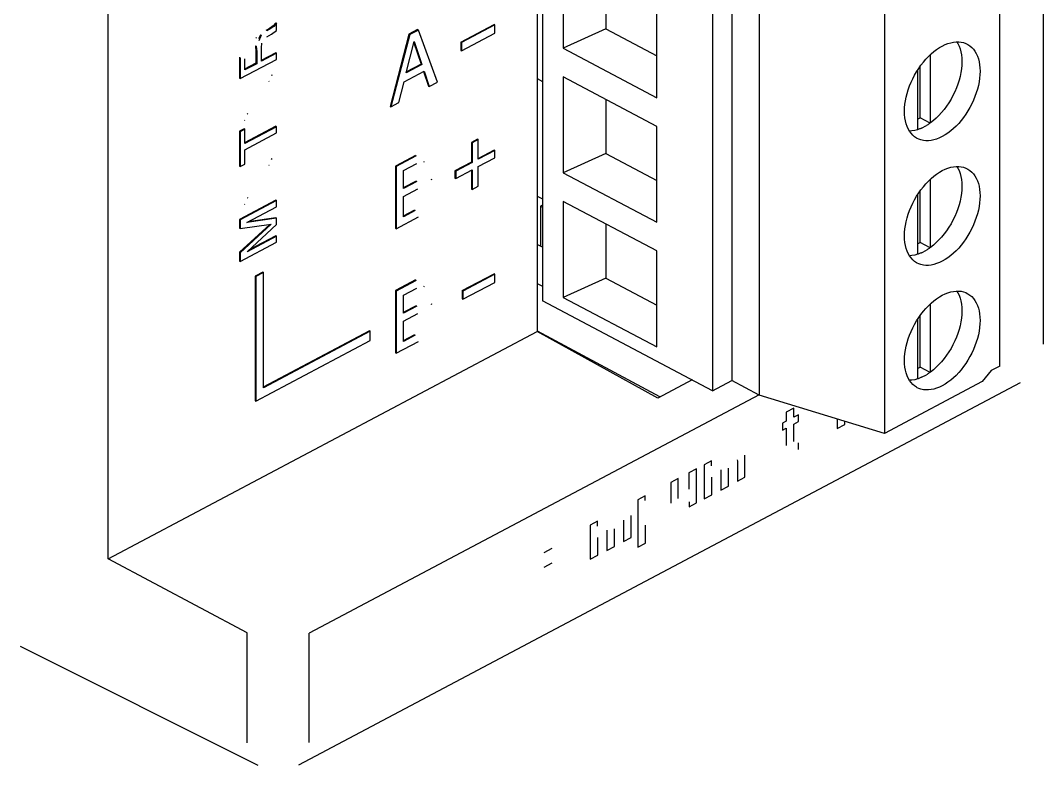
# Model space of a CAD drawing. Extents: x 0 to 31.6, y 0 to 20.4.
# Drawn here: x 28.805 to 31.588, y 3.584 to 5.613 of the extents above; entities that cross this region are included whole.
import ezdxf

# ---------------------------------------------------------------- set-up
doc = ezdxf.new("R2010")
doc.units = 0
doc.layers.get('0').update_dxf_attribs({"color": 1, "linetype": 'CONTINUOUS'})

msp = doc.modelspace()

# ---------------------------------------------------------------- linework, layer by layer
at = {"color": 7, "linetype": 'CONTINUOUS'}
for p, q in [((31.5885, 4.7319), (31.5885, 13.4838)), ((31.47, 4.6719), (31.47, 7.3857)), ((30.7403, 7.3462), (30.7403, 4.6325)), ((30.6879, 7.3185), (30.6879, 4.6048)), ((30.8147, 7.3068), (30.8147, 4.593)), ((31.156, 7.2023), (31.156, 4.4886)), ((30.2112, 7.1144), (30.2112, 4.7656)), ((30.2255, 7.1219), (30.2255, 4.8498)), ((29.0436, 4.1468), (29.0436, 6.3668)), ((30.282, 5.7985), (30.282, 5.5373)), ((30.398, 5.737), (30.398, 5.5894)), ((30.5366, 5.4024), (30.5366, 5.6636)), ((29.4925, 5.5976), (29.4826, 5.591)), ((29.4946, 5.5965), (29.4847, 5.5899)), ((29.4999, 5.606), (29.4925, 5.5976)), ((29.4925, 5.5976), (29.4946, 5.5965)), ((29.502, 5.6049), (29.4946, 5.5965)), ((29.4999, 5.606), (29.502, 5.6049)), ((29.502, 5.5854), (29.502, 5.6049)), ((30.0031, 5.5537), (30.0934, 5.6015)), ((30.0955, 5.6004), (30.0053, 5.5526)), ((30.0955, 5.6004), (30.0934, 5.6015)), ((30.0955, 5.5778), (30.0955, 5.6004)), ((29.458, 5.5738), (29.4529, 5.5622)), ((29.4601, 5.5727), (29.4533, 5.5573)), ((29.458, 5.5738), (29.4601, 5.5727)), ((29.4826, 5.591), (29.473, 5.5855)), ((29.4847, 5.5899), (29.4752, 5.5844)), ((29.4758, 5.5679), (29.488, 5.5753)), ((29.4826, 5.591), (29.4847, 5.5899)), ((29.488, 5.5753), (29.502, 5.5854)), ((29.8621, 5.5752), (29.8105, 5.3783)), ((29.8642, 5.5741), (29.8126, 5.3771)), ((29.8856, 5.5877), (29.8621, 5.5752)), ((29.8621, 5.5752), (29.8642, 5.5741)), ((29.8878, 5.5866), (29.8642, 5.5741)), ((29.8856, 5.5877), (29.8878, 5.5866)), ((29.9394, 5.4443), (29.8878, 5.5866)), ((30.0053, 5.53), (30.0955, 5.5778)), ((30.398, 5.5894), (30.282, 5.5373)), ((30.398, 5.5894), (30.5366, 5.5159)), ((29.4443, 5.5439), (29.4464, 5.5427)), ((29.4443, 5.5439), (29.4457, 5.5285)), ((29.4471, 5.5648), (29.445, 5.5659)), ((29.4464, 5.5427), (29.4478, 5.5274)), ((29.4604, 5.5383), (29.4617, 5.5508)), ((29.8548, 5.4702), (29.876, 5.555)), ((29.8753, 5.5521), (29.895, 5.4938)), ((29.876, 5.555), (29.8972, 5.4926)), ((30.0031, 5.5537), (30.0053, 5.5526)), ((30.0031, 5.5537), (30.0031, 5.5311)), ((30.0053, 5.5526), (30.0053, 5.53)), ((29.4009, 5.5123), (29.4009, 5.4555)), ((29.403, 5.5112), (29.403, 5.4544)), ((29.4457, 5.5285), (29.4478, 5.5274)), ((29.4457, 5.5285), (29.4457, 5.4961)), ((29.4478, 5.5274), (29.4478, 5.495)), ((29.4999, 5.5248), (29.4595, 5.5034)), ((29.4604, 5.5016), (29.4604, 5.5383)), ((29.502, 5.5237), (29.4604, 5.5016)), ((29.4999, 5.5248), (29.502, 5.5237)), ((29.502, 5.5068), (29.502, 5.5237)), ((30.0031, 5.5311), (30.0053, 5.53)), ((30.282, 5.5373), (30.5366, 5.4024)), ((31.2812, 5.334), (31.2812, 5.5201)), ((29.403, 5.4544), (29.502, 5.5068)), ((29.4457, 5.4961), (29.4147, 5.4796)), ((29.4156, 5.4779), (29.4156, 5.508)), ((29.4478, 5.495), (29.4156, 5.4779)), ((29.4457, 5.4961), (29.4478, 5.495)), ((29.8972, 5.4926), (29.8548, 5.4702)), ((29.895, 5.4938), (29.8555, 5.4728)), ((29.895, 5.4938), (29.8972, 5.4926)), ((31.2529, 5.3474), (31.2529, 5.4878)), ((29.4874, 5.4648), (29.4895, 5.4637)), ((29.8489, 5.4454), (29.9031, 5.4742)), ((29.9015, 5.4736), (29.9149, 5.4336)), ((29.9031, 5.4742), (29.917, 5.4325)), ((30.5366, 5.3244), (30.282, 5.4593)), ((30.282, 5.4593), (30.282, 5.1981)), ((31.2458, 5.4773), (31.2458, 5.3153)), ((29.4009, 5.4555), (29.403, 5.4544)), ((29.4807, 5.4472), (29.4816, 5.4468)), ((29.8349, 5.389), (29.8489, 5.4454)), ((29.9149, 5.4336), (29.917, 5.4325)), ((29.917, 5.4325), (29.9394, 5.4443)), ((30.2112, 5.4543), (30.2255, 5.4467)), ((29.8105, 5.3783), (29.8126, 5.3771)), ((29.8126, 5.3771), (29.8349, 5.389)), ((30.398, 5.3978), (30.398, 5.2502)), ((29.4216, 5.359), (29.4237, 5.3578)), ((31.2458, 5.3437), (31.2529, 5.3474)), ((31.2799, 5.3331), (31.2529, 5.3474)), ((29.4135, 5.3177), (29.4009, 5.311)), ((29.4156, 5.3165), (29.403, 5.3098)), ((29.4135, 5.3177), (29.4156, 5.3165)), ((29.4143, 5.3408), (29.4156, 5.3401)), ((29.4999, 5.3245), (29.4147, 5.2794)), ((29.502, 5.3234), (29.4156, 5.2776)), ((29.4156, 5.2776), (29.4156, 5.3165)), ((29.4999, 5.3245), (29.502, 5.3234)), ((29.502, 5.3065), (29.502, 5.3234)), ((30.5366, 5.0632), (30.5366, 5.3244)), ((31.2569, 5.3196), (31.2701, 5.3266)), ((29.4009, 5.311), (29.403, 5.3098)), ((29.4009, 5.311), (29.4009, 5.2163)), ((29.403, 5.3098), (29.403, 5.2151)), ((29.4156, 5.2608), (29.502, 5.3065)), ((30.0486, 5.2896), (30.032, 5.2808)), ((30.0486, 5.2896), (30.0507, 5.2884)), ((29.4156, 5.2218), (29.4156, 5.2608)), ((30.032, 5.2808), (30.0342, 5.2797)), ((30.032, 5.2808), (30.032, 5.227)), ((30.0507, 5.2884), (30.0342, 5.2797)), ((30.0342, 5.2797), (30.0342, 5.2259)), ((30.0507, 5.2347), (30.0507, 5.2884)), ((29.4874, 5.2366), (29.4895, 5.2354)), ((29.8799, 5.2454), (29.8251, 5.2164)), ((29.882, 5.2443), (29.8273, 5.2153)), ((30.0934, 5.2595), (30.0497, 5.2364)), ((30.0955, 5.2584), (30.0507, 5.2347)), ((30.0507, 5.2149), (30.0955, 5.2386)), ((30.0934, 5.2595), (30.0955, 5.2584)), ((30.0955, 5.2386), (30.0955, 5.2584)), ((30.398, 5.2502), (30.282, 5.1981)), ((30.398, 5.2502), (30.5366, 5.1767)), ((29.4009, 5.2163), (29.403, 5.2151)), ((29.403, 5.2151), (29.4156, 5.2218)), ((29.4807, 5.219), (29.4816, 5.2185)), ((29.8251, 5.2164), (29.8273, 5.2153)), ((29.8251, 5.2164), (29.8251, 5.0468)), ((29.8273, 5.2153), (29.8273, 5.0457)), ((29.8473, 5.2043), (29.8832, 5.2233)), ((29.9012, 5.2287), (29.9033, 5.2276)), ((30.032, 5.227), (29.9872, 5.2033)), ((30.0342, 5.2259), (29.9893, 5.2022)), ((29.9893, 5.1824), (30.0342, 5.2061)), ((30.032, 5.227), (30.0342, 5.2259)), ((30.0342, 5.2061), (30.0342, 5.1523)), ((30.0507, 5.1611), (30.0507, 5.2149)), ((29.8473, 5.155), (29.8473, 5.2043)), ((29.925, 5.1787), (29.9229, 5.1798)), ((29.9872, 5.2033), (29.9893, 5.2022)), ((29.9872, 5.2033), (29.9872, 5.1835)), ((29.9872, 5.1835), (29.9893, 5.1824)), ((29.9893, 5.2022), (29.9893, 5.1824)), ((30.032, 5.205), (30.032, 5.1535)), ((30.282, 5.1981), (30.5366, 5.0632)), ((31.2812, 4.9948), (31.2812, 5.1808)), ((29.8814, 5.1753), (29.8464, 5.1568)), ((29.8835, 5.1742), (29.8473, 5.155)), ((29.8473, 5.1334), (29.8862, 5.154)), ((30.032, 5.1535), (30.0342, 5.1523)), ((30.0342, 5.1523), (30.0507, 5.1611)), ((29.4999, 5.1236), (29.4009, 5.0712)), ((29.502, 5.1225), (29.403, 5.07)), ((29.4216, 5.1307), (29.4237, 5.1296)), ((29.4999, 5.1236), (29.502, 5.1225)), ((29.502, 5.1057), (29.502, 5.1225)), ((29.8473, 5.078), (29.8473, 5.1334)), ((30.2112, 5.1345), (30.2255, 5.1269)), ((31.2458, 5.1381), (31.2458, 4.9761)), ((31.2529, 5.0082), (31.2529, 5.1486)), ((29.4143, 5.1126), (29.4156, 5.1119)), ((29.4213, 5.0629), (29.502, 5.1057)), ((29.8771, 5.096), (29.8464, 5.0797)), ((29.8792, 5.0949), (29.8473, 5.078)), ((30.2255, 5.1102), (30.2197, 5.1072)), ((30.2197, 5.1072), (30.2255, 5.1042)), ((30.2197, 5.1072), (30.2197, 4.9984)), ((30.5366, 4.9851), (30.282, 5.12)), ((30.282, 5.12), (30.282, 4.8588)), ((29.4009, 5.0712), (29.403, 5.07)), ((29.4009, 5.0712), (29.4009, 5.047)), ((29.403, 5.07), (29.403, 5.0459)), ((29.502, 5.0741), (29.4213, 5.0629)), ((29.4999, 5.0752), (29.4249, 5.0648)), ((29.4999, 5.0752), (29.502, 5.0741)), ((29.502, 5.0572), (29.502, 5.0741)), ((29.8273, 5.0457), (29.8881, 5.0779)), ((29.4836, 5.0574), (29.4009, 4.9815)), ((29.4009, 5.047), (29.403, 5.0459)), ((29.403, 5.0459), (29.4876, 5.058)), ((29.4876, 5.058), (29.403, 4.9804)), ((29.4215, 4.9829), (29.502, 5.0572)), ((29.8251, 5.0468), (29.8273, 5.0457)), ((30.398, 5.0586), (30.398, 4.9109)), ((29.502, 5.0255), (29.4215, 4.9829)), ((29.4999, 5.0267), (29.4272, 4.9881)), ((29.4999, 5.0267), (29.502, 5.0255)), ((29.502, 5.0087), (29.502, 5.0255)), ((29.403, 4.9562), (29.502, 5.0087)), ((30.2255, 4.9955), (30.2112, 5.0028)), ((30.5366, 4.7239), (30.5366, 4.9851)), ((31.2458, 5.0045), (31.2529, 5.0082)), ((31.2799, 4.9939), (31.2529, 5.0082)), ((31.2569, 4.9804), (31.2701, 4.9874)), ((29.4009, 4.9815), (29.403, 4.9804)), ((29.4009, 4.9815), (29.4009, 4.9574)), ((29.4009, 4.9574), (29.403, 4.9562)), ((29.403, 4.9804), (29.403, 4.9562)), ((29.4645, 4.9278), (29.4433, 4.9165)), ((29.4666, 4.9267), (29.4454, 4.9154)), ((29.4645, 4.9278), (29.4666, 4.9267)), ((29.4666, 4.6129), (29.4666, 4.9267)), ((29.4433, 4.9165), (29.4454, 4.9154)), ((29.4433, 4.9165), (29.4433, 4.5773)), ((29.4454, 4.9154), (29.4454, 4.5762)), ((29.8799, 4.9062), (29.8251, 4.8772)), ((29.882, 4.9051), (29.8273, 4.8761)), ((30.0067, 4.8772), (30.0934, 4.9231)), ((30.0955, 4.922), (30.0088, 4.876)), ((30.0088, 4.8535), (30.0955, 4.8994)), ((30.0955, 4.922), (30.0934, 4.9231)), ((30.0955, 4.8994), (30.0955, 4.922)), ((30.398, 4.9109), (30.282, 4.8588)), ((30.398, 4.9109), (30.5366, 4.8375)), ((29.8251, 4.8772), (29.8273, 4.8761)), ((29.8251, 4.8772), (29.8251, 4.7076)), ((29.8273, 4.8761), (29.8273, 4.7065)), ((29.8473, 4.8651), (29.8832, 4.8841)), ((29.9012, 4.8895), (29.9033, 4.8884)), ((30.0067, 4.8772), (30.0088, 4.876)), ((30.0067, 4.8772), (30.0067, 4.8546)), ((30.0088, 4.876), (30.0088, 4.8535)), ((30.2112, 4.897), (30.2255, 4.8895)), ((29.8473, 4.8158), (29.8473, 4.8651)), ((30.0067, 4.8546), (30.0088, 4.8535)), ((30.6879, 4.6048), (30.2255, 4.8498)), ((30.282, 4.8588), (30.5366, 4.7239)), ((29.8814, 4.8361), (29.8464, 4.8175)), ((29.8835, 4.835), (29.8473, 4.8158)), ((29.925, 4.8394), (29.9229, 4.8406)), ((31.2812, 4.6556), (31.2812, 4.8416)), ((29.8473, 4.7941), (29.8862, 4.8147)), ((29.8473, 4.7388), (29.8473, 4.7941)), ((31.2458, 4.7989), (31.2458, 4.6369)), ((31.2529, 4.669), (31.2529, 4.8094)), ((29.0436, 4.1468), (30.2112, 4.7656)), ((29.7544, 4.7676), (29.4657, 4.6146)), ((29.7565, 4.7665), (29.4666, 4.6129)), ((29.7544, 4.7676), (29.7565, 4.7665)), ((29.7565, 4.7411), (29.7565, 4.7665)), ((30.5393, 4.5848), (30.2112, 4.7656)), ((30.545, 4.5878), (30.212, 4.767)), ((29.4454, 4.5762), (29.7565, 4.7411)), ((29.8273, 4.7065), (29.8881, 4.7387)), ((29.8771, 4.7568), (29.8464, 4.7405)), ((29.8792, 4.7556), (29.8473, 4.7388)), ((29.8251, 4.7076), (29.8273, 4.7065)), ((31.2458, 4.6653), (31.2529, 4.669)), ((31.2799, 4.6547), (31.2529, 4.669)), ((31.4464, 4.6594), (31.4219, 4.6295)), ((31.47, 4.6719), (31.4464, 4.6594)), ((31.5247, 4.6259), (29.5616, 3.5856)), ((30.6324, 4.6342), (30.5393, 4.5848)), ((30.6879, 4.6048), (30.7403, 4.6325)), ((30.8147, 4.593), (30.7403, 4.6325)), ((31.4219, 4.6295), (31.156, 4.4886)), ((31.2569, 4.6412), (31.2701, 4.6481)), ((30.8146, 4.5932), (29.5903, 3.9444)), ((31.156, 4.4886), (30.8147, 4.593)), ((29.4433, 4.5773), (29.4454, 4.5762)), ((30.9092, 4.5576), (30.8887, 4.5467)), ((30.8887, 4.5467), (30.8887, 4.5217)), ((30.9092, 4.5326), (30.9092, 4.5576)), ((30.9221, 4.5394), (30.9092, 4.5326)), ((30.9221, 4.5209), (30.9221, 4.5394)), ((30.8887, 4.5217), (30.8779, 4.516)), ((30.8779, 4.516), (30.8779, 4.4975)), ((30.9092, 4.5141), (30.9221, 4.5209)), ((30.9092, 4.4669), (30.9092, 4.5141)), ((31.0271, 4.528), (31.0271, 4.5022)), ((31.0271, 4.5022), (31.0477, 4.5131)), ((31.0477, 4.5131), (31.0477, 4.5217)), ((30.8779, 4.4975), (30.8887, 4.5032)), ((30.8887, 4.5032), (30.8887, 4.4558)), ((30.9221, 4.4447), (30.9221, 4.4632)), ((30.7762, 4.3693), (30.7762, 4.429)), ((30.6849, 4.4137), (30.6652, 4.4033)), ((30.6652, 4.4033), (30.6652, 4.3105)), ((30.6849, 4.4004), (30.6849, 4.4137)), ((30.7554, 4.4165), (30.7556, 4.4133)), ((30.7556, 4.4133), (30.7556, 4.3583)), ((30.6445, 4.3923), (30.6239, 4.3814)), ((30.6239, 4.3814), (30.6239, 4.3364)), ((30.6445, 4.2995), (30.6445, 4.3923)), ((30.7104, 4.3896), (30.7104, 4.3344)), ((30.731, 4.3453), (30.731, 4.3935)), ((30.5948, 4.366), (30.5742, 4.3551)), ((30.5742, 4.3551), (30.5742, 4.2985)), ((30.5948, 4.3116), (30.5948, 4.366)), ((30.6858, 4.3214), (30.6858, 4.3697)), ((30.7104, 4.3344), (30.731, 4.3453)), ((30.7556, 4.3583), (30.7762, 4.3693)), ((30.5046, 4.3182), (30.4849, 4.3077)), ((30.5046, 4.3055), (30.5046, 4.3182)), ((30.6652, 4.3105), (30.6858, 4.3214)), ((30.4849, 4.3077), (30.4849, 4.1788)), ((30.6247, 4.3025), (30.6247, 4.289)), ((30.6247, 4.289), (30.6445, 4.2995)), ((30.4662, 4.205), (30.4662, 4.2647)), ((30.3749, 4.2494), (30.3552, 4.239)), ((30.3552, 4.239), (30.3552, 4.1462)), ((30.3749, 4.2361), (30.3749, 4.2494)), ((30.4454, 4.2522), (30.4456, 4.249)), ((30.4456, 4.249), (30.4456, 4.1941)), ((30.5055, 4.1897), (30.5055, 4.2388)), ((30.3758, 4.1571), (30.3758, 4.2055)), ((30.4004, 4.2254), (30.4004, 4.1701)), ((30.421, 4.181), (30.421, 4.2292)), ((30.4456, 4.1941), (30.4662, 4.205)), ((30.2296, 4.1647), (30.2512, 4.1762)), ((30.4004, 4.1701), (30.421, 4.181)), ((30.4849, 4.1788), (30.5055, 4.1897)), ((30.3552, 4.1462), (30.3758, 4.1571)), ((29.4221, 3.9453), (29.0436, 4.1468)), ((30.251, 4.1351), (30.2294, 4.1237)), ((29.4221, 3.6459), (29.4221, 3.9453)), ((29.5903, 3.6467), (29.5903, 3.9444)), ((29.4517, 3.5844), (28.8051, 3.9086))]:
    msp.add_line(p, q, dxfattribs=at)
for points in [[(31.245, 5.2914), (31.2431, 5.2925), (31.2377, 5.2961), (31.2327, 5.3004), (31.2281, 5.3054), (31.224, 5.3111), (31.2204, 5.3173), (31.2174, 5.3241), (31.2148, 5.3315), (31.2128, 5.3393), (31.2114, 5.3476), (31.2106, 5.3563), (31.2103, 5.3654), (31.2106, 5.3747), (31.2114, 5.3844), (31.2128, 5.3942), (31.2148, 5.4041), (31.2174, 5.4142), (31.2204, 5.4242), (31.224, 5.4343), (31.2281, 5.4443), (31.2327, 5.4541), (31.2377, 5.4637), (31.2431, 5.4731), (31.2489, 5.4822), (31.2551, 5.4909), (31.2617, 5.4993), (31.2684, 5.5072), (31.2755, 5.5146), (31.2827, 5.5215), (31.2901, 5.5278), (31.2976, 5.5335), (31.3053, 5.5386), (31.313, 5.543)], [(31.3526, 5.5544), (31.3553, 5.5501), (31.3586, 5.5431), (31.3613, 5.5355), (31.3635, 5.5275), (31.365, 5.5189), (31.3659, 5.5099), (31.3663, 5.5005), (31.3659, 5.4908), (31.365, 5.4808), (31.3635, 5.4706), (31.3613, 5.4602), (31.3586, 5.4498), (31.3553, 5.4393), (31.3514, 5.4289), (31.347, 5.4186), (31.3421, 5.4084), (31.3368, 5.3985), (31.331, 5.3888), (31.3248, 5.3796), (31.3182, 5.3707), (31.3112, 5.3622), (31.304, 5.3543), (31.2967, 5.347), (31.289, 5.3402), (31.2812, 5.334)], [(31.313, 5.543), (31.3208, 5.5468), (31.3284, 5.5498), (31.3359, 5.5521), (31.3433, 5.5536), (31.3506, 5.5544), (31.3576, 5.5545), (31.3644, 5.5538), (31.3709, 5.5523), (31.3771, 5.5501), (31.381, 5.5482)], [(31.381, 5.5482), (31.3829, 5.5472), (31.3883, 5.5435), (31.3933, 5.5392), (31.3979, 5.5342), (31.402, 5.5286), (31.4056, 5.5223), (31.4086, 5.5155), (31.4112, 5.5082), (31.4132, 5.5003), (31.4146, 5.492), (31.4155, 5.4833), (31.4158, 5.4743), (31.4155, 5.4649), (31.4146, 5.4553), (31.4132, 5.4455), (31.4112, 5.4355), (31.4086, 5.4255), (31.4056, 5.4154), (31.402, 5.4054), (31.3979, 5.3954), (31.3933, 5.3856), (31.3883, 5.3759), (31.3829, 5.3665), (31.3771, 5.3574), (31.3709, 5.3487), (31.3644, 5.3403), (31.3576, 5.3324), (31.3506, 5.325), (31.3433, 5.3181), (31.3359, 5.3118), (31.3284, 5.3061), (31.3208, 5.3011), (31.313, 5.2966)], [(31.2569, 5.3196), (31.2551, 5.3188), (31.2532, 5.318), (31.2513, 5.3173), (31.2495, 5.3166), (31.2477, 5.3159), (31.2458, 5.3153)], [(31.2738, 5.3289), (31.272, 5.3277), (31.2701, 5.3266)], [(31.2812, 5.334), (31.2794, 5.3327), (31.2775, 5.3314), (31.2757, 5.3301), (31.2738, 5.3289)], [(31.2458, 5.3153), (31.238, 5.3132), (31.2304, 5.3119), (31.2238, 5.3114)], [(31.313, 5.2966), (31.3053, 5.2929), (31.2976, 5.2898), (31.2901, 5.2876), (31.2827, 5.286), (31.2755, 5.2852), (31.2684, 5.2852), (31.2617, 5.2859), (31.2551, 5.2874), (31.2489, 5.2895), (31.245, 5.2914)], [(31.3526, 5.2152), (31.3553, 5.2108), (31.3586, 5.2039), (31.3613, 5.1963), (31.3635, 5.1883), (31.365, 5.1797), (31.3659, 5.1707), (31.3663, 5.1613), (31.3659, 5.1516), (31.365, 5.1415), (31.3635, 5.1314), (31.3613, 5.121), (31.3586, 5.1105), (31.3553, 5.1001), (31.3514, 5.0897), (31.347, 5.0793), (31.3421, 5.0692), (31.3368, 5.0593), (31.331, 5.0496), (31.3248, 5.0404), (31.3182, 5.0315), (31.3112, 5.023), (31.304, 5.0151), (31.2967, 5.0078), (31.289, 5.001), (31.2812, 4.9948)], [(31.313, 5.2038), (31.3208, 5.2076), (31.3284, 5.2106), (31.3359, 5.2129), (31.3433, 5.2144), (31.3506, 5.2152), (31.3576, 5.2152), (31.3644, 5.2145), (31.3709, 5.2131), (31.3771, 5.2109), (31.381, 5.209)], [(31.381, 5.209), (31.3829, 5.208), (31.3883, 5.2043), (31.3933, 5.2), (31.3979, 5.195), (31.402, 5.1894), (31.4056, 5.1831), (31.4086, 5.1763), (31.4112, 5.1689), (31.4132, 5.1611), (31.4146, 5.1528), (31.4155, 5.1441), (31.4158, 5.1351), (31.4155, 5.1257), (31.4146, 5.1161), (31.4132, 5.1063), (31.4112, 5.0963), (31.4086, 5.0862), (31.4056, 5.0762), (31.402, 5.0662), (31.3979, 5.0562), (31.3933, 5.0463), (31.3883, 5.0367), (31.3829, 5.0273), (31.3771, 5.0182), (31.3709, 5.0095), (31.3644, 5.0011), (31.3576, 4.9932), (31.3506, 4.9858), (31.3433, 4.9789), (31.3359, 4.9726), (31.3284, 4.9669), (31.3208, 4.9619), (31.313, 4.9574)], [(31.245, 4.9522), (31.2431, 4.9532), (31.2377, 4.9569), (31.2327, 4.9612), (31.2281, 4.9662), (31.224, 4.9719), (31.2204, 4.9781), (31.2174, 4.9849), (31.2148, 4.9923), (31.2128, 5.0001), (31.2114, 5.0084), (31.2106, 5.0171), (31.2103, 5.0262), (31.2106, 5.0355), (31.2114, 5.0452), (31.2128, 5.0549), (31.2148, 5.0649), (31.2174, 5.075), (31.2204, 5.085), (31.224, 5.095), (31.2281, 5.1051), (31.2327, 5.1149), (31.2377, 5.1245), (31.2431, 5.1339), (31.2489, 5.143), (31.2551, 5.1517), (31.2617, 5.1601), (31.2684, 5.168), (31.2755, 5.1754), (31.2827, 5.1823), (31.2901, 5.1886), (31.2976, 5.1943), (31.3053, 5.1994), (31.313, 5.2038)], [(31.2738, 4.9897), (31.272, 4.9885), (31.2701, 4.9874)], [(31.2812, 4.9948), (31.2794, 4.9935), (31.2775, 4.9922), (31.2757, 4.9909), (31.2738, 4.9897)], [(31.2458, 4.9761), (31.238, 4.974), (31.2304, 4.9726), (31.2238, 4.9722)], [(31.313, 4.9574), (31.3053, 4.9536), (31.2976, 4.9506), (31.2901, 4.9484), (31.2827, 4.9468), (31.2755, 4.946), (31.2684, 4.946), (31.2617, 4.9467), (31.2551, 4.9481), (31.2489, 4.9503), (31.245, 4.9522)], [(31.2569, 4.9804), (31.2551, 4.9795), (31.2532, 4.9788), (31.2513, 4.978), (31.2495, 4.9773), (31.2477, 4.9767), (31.2458, 4.9761)], [(31.3526, 4.876), (31.3553, 4.8716), (31.3586, 4.8647), (31.3613, 4.8571), (31.3635, 4.849), (31.365, 4.8405), (31.3659, 4.8314), (31.3663, 4.8221), (31.3659, 4.8124), (31.365, 4.8023), (31.3635, 4.7921), (31.3613, 4.7818), (31.3586, 4.7713), (31.3553, 4.7609), (31.3514, 4.7505), (31.347, 4.7401), (31.3421, 4.73), (31.3368, 4.7201), (31.331, 4.7104), (31.3248, 4.7011), (31.3182, 4.6923), (31.3112, 4.6838), (31.304, 4.6759), (31.2967, 4.6686), (31.289, 4.6618), (31.2812, 4.6556)], [(31.313, 4.8646), (31.3208, 4.8684), (31.3284, 4.8714), (31.3359, 4.8736), (31.3433, 4.8752), (31.3506, 4.876), (31.3576, 4.876), (31.3644, 4.8753), (31.3709, 4.8739), (31.3771, 4.8717), (31.381, 4.8698)], [(31.245, 4.613), (31.2431, 4.614), (31.2377, 4.6177), (31.2327, 4.622), (31.2281, 4.627), (31.224, 4.6326), (31.2204, 4.6389), (31.2174, 4.6457), (31.2148, 4.6531), (31.2128, 4.6609), (31.2114, 4.6692), (31.2106, 4.6779), (31.2103, 4.6869), (31.2106, 4.6963), (31.2114, 4.7059), (31.2128, 4.7157), (31.2148, 4.7257), (31.2174, 4.7357), (31.2204, 4.7458), (31.224, 4.7558), (31.2281, 4.7658), (31.2327, 4.7756), (31.2377, 4.7853), (31.2431, 4.7947), (31.2489, 4.8038), (31.2551, 4.8125), (31.2617, 4.8209), (31.2684, 4.8288), (31.2755, 4.8362), (31.2827, 4.8431), (31.2901, 4.8494), (31.2976, 4.8551), (31.3053, 4.8601), (31.313, 4.8646)], [(31.381, 4.8698), (31.3829, 4.8687), (31.3883, 4.8651), (31.3933, 4.8608), (31.3979, 4.8558), (31.402, 4.8501), (31.4056, 4.8439), (31.4086, 4.8371), (31.4112, 4.8297), (31.4132, 4.8219), (31.4146, 4.8136), (31.4155, 4.8049), (31.4158, 4.7958), (31.4155, 4.7865), (31.4146, 4.7768), (31.4132, 4.767), (31.4112, 4.7571), (31.4086, 4.747), (31.4056, 4.737), (31.402, 4.7269), (31.3979, 4.7169), (31.3933, 4.7071), (31.3883, 4.6975), (31.3829, 4.6881), (31.3771, 4.679), (31.3709, 4.6703), (31.3644, 4.6619), (31.3576, 4.654), (31.3506, 4.6466), (31.3433, 4.6397), (31.3359, 4.6334), (31.3284, 4.6277), (31.3208, 4.6226), (31.313, 4.6182)], [(31.2738, 4.6505), (31.272, 4.6493), (31.2701, 4.6481)], [(31.2812, 4.6556), (31.2794, 4.6543), (31.2775, 4.653), (31.2757, 4.6517), (31.2738, 4.6505)], [(31.2458, 4.6369), (31.238, 4.6347), (31.2304, 4.6334), (31.2238, 4.633)], [(31.2569, 4.6412), (31.2551, 4.6403), (31.2532, 4.6396), (31.2513, 4.6388), (31.2495, 4.6381), (31.2477, 4.6375), (31.2458, 4.6369)], [(31.313, 4.6182), (31.3053, 4.6144), (31.2976, 4.6114), (31.2901, 4.6091), (31.2827, 4.6076), (31.2755, 4.6068), (31.2684, 4.6067), (31.2617, 4.6075), (31.2551, 4.6089), (31.2489, 4.6111), (31.245, 4.613)]]:
    msp.add_lwpolyline(points, dxfattribs=at)

doc.saveas('drawing.dxf')
